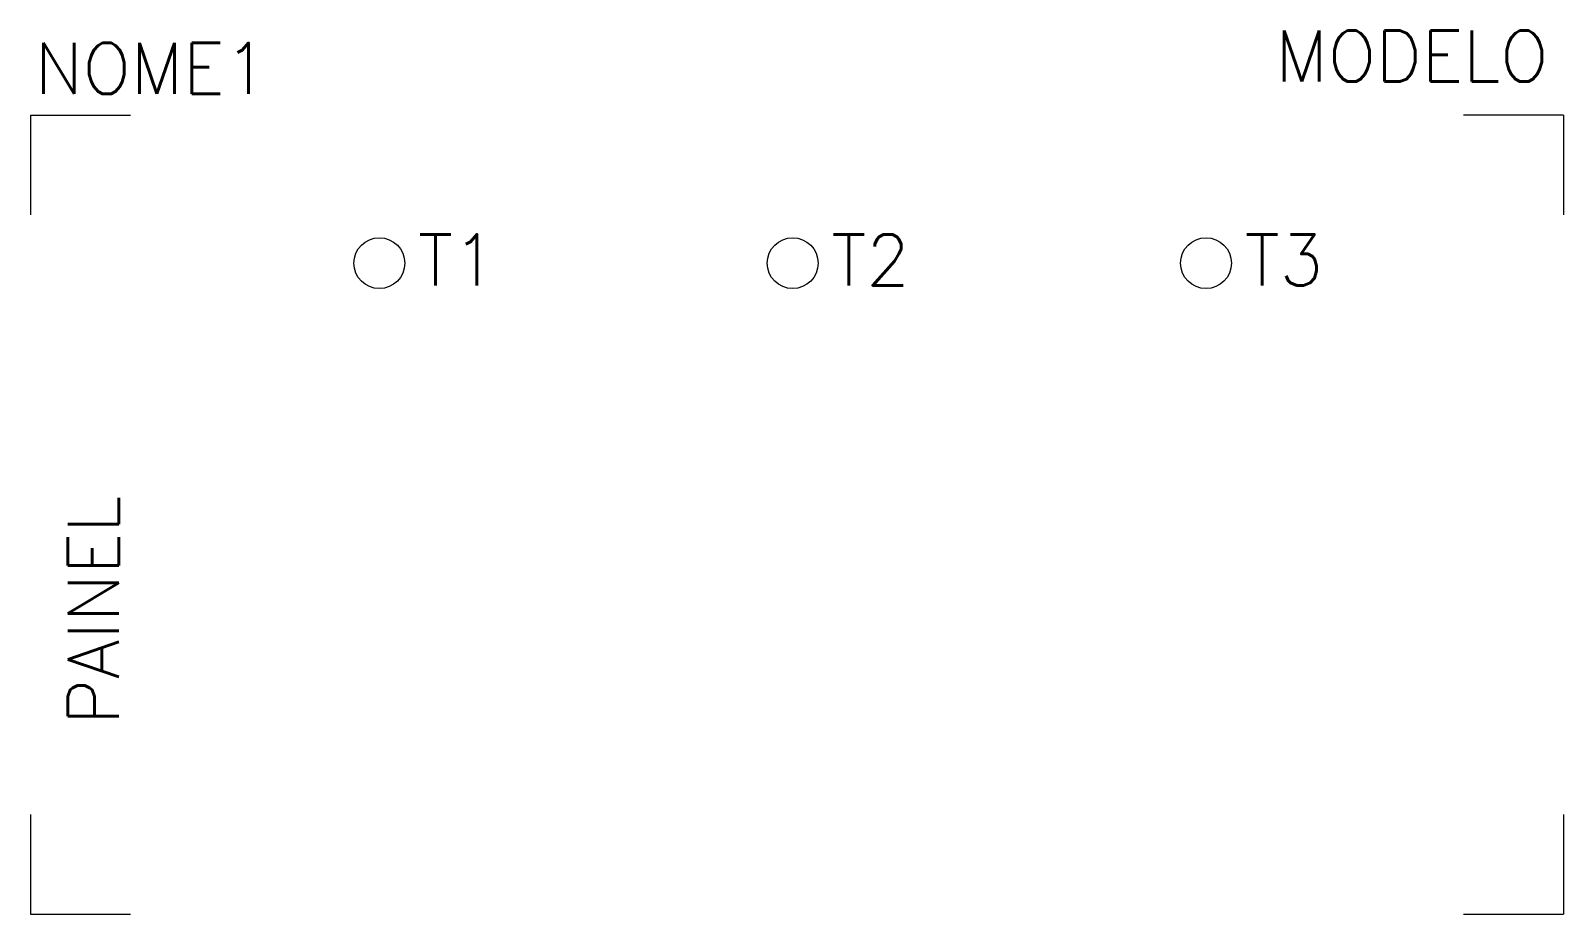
# Model space of a CAD drawing. Extents: x 508.2 to 568.4, y 323.2 to 357.9.
import ezdxf
from ezdxf.enums import TextEntityAlignment as Align

# ---------------------------------------------------------------- set-up
doc = ezdxf.new("R2010")
doc.units = 0
doc.header["$MEASUREMENT"] = 0
doc.layers.get('0').update_dxf_attribs({"linetype": 'CONTINUOUS'})
doc.styles.add('ROMANS', font='romans')

msp = doc.modelspace()

# ---------------------------------------------------------------- linework, layer by layer
at = {"color": 7}
for p, q in [((508.176, 354.557), (508.176, 350.633)), ((568.398, 354.557), (564.473, 354.557)), ((508.176, 327.084), (508.176, 323.16)), ((568.398, 327.084), (568.398, 323.16))]:
    msp.add_line(p, q, dxfattribs=at)
for p, q in [((508.176, 354.557), (512.1, 354.557)), ((568.398, 354.557), (568.398, 350.633)), ((508.176, 323.16), (512.1, 323.16)), ((564.473, 323.16), (568.398, 323.16))]:
    msp.add_line(p, q)
for centre in [(521.878, 348.741), (538.118, 348.741), (554.357, 348.741)]:
    msp.add_circle(centre, 1)

# ---------------------------------------------------------------- texts
at = {"lineweight": -3, "style": 'ROMANS'}
for tag, p in [('MODELO', (567.804, 356.875)), ('NOME1', (517.509, 356.392))]:
    msp.add_attdef(tag, text='', height=2, dxfattribs=at).set_placement(p, align=Align.MIDDLE_RIGHT)
for tag, p in [('T1', (523.395, 348.868)), ('T2', (539.634, 348.868)), ('T3', (555.874, 348.868))]:
    msp.add_attdef(tag, text='', height=2, dxfattribs=at).set_placement(p, align=Align.MIDDLE_LEFT)
msp.add_attdef('PAINEL', text='', height=2, rotation=90, dxfattribs=at).set_placement((510.637, 339.606), align=Align.MIDDLE_RIGHT)

doc.saveas('drawing.dxf')
